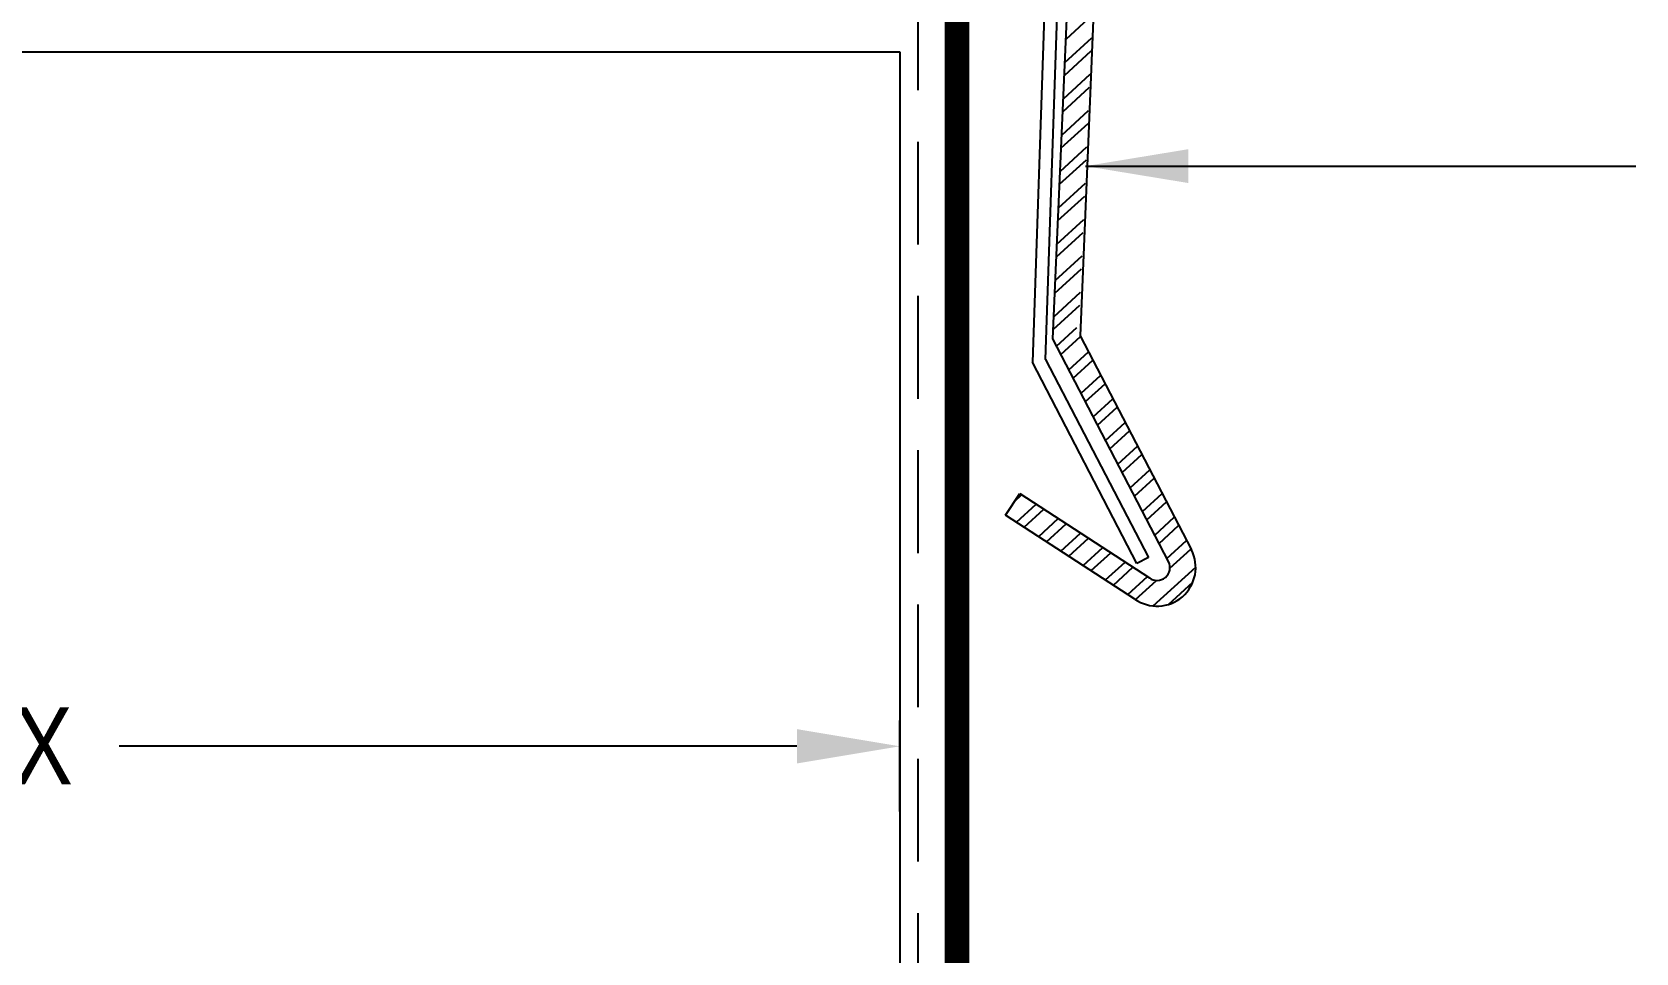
# Model space of a CAD drawing. Header units: inches. Extents: x 299.4 to 319.5, y -77.1 to -60.4.
# Drawn here: x 307.43 to 311.328, y -69.374 to -67.136 of the extents above; entities that cross this region are included whole.
import ezdxf

# ---------------------------------------------------------------- set-up
doc = ezdxf.new("R2010")
doc.units = ezdxf.units.IN
doc.header["$MEASUREMENT"] = 0
doc.linetypes.add('HIDDEN', pattern=[0.375, 0.25, -0.125])
doc.layers.get('0').update_dxf_attribs({"linetype": 'CONTINUOUS'})
doc.layers.get('DEFPOINTS').update_dxf_attribs({"linetype": 'CONTINUOUS'})
for name, color, linetype in [('FSBP-ACCESSORY-FIRESTONE', 7, 'CONTINUOUS'), ('FSBP-ADHESIVE', 1, 'HIDDEN'), ('FSBP-ANNO-NOTE', 7, 'CONTINUOUS'), ('FSBP-MEMBRANE', 7, 'CONTINUOUS'), ('FSBP-WALL-CURB', 9, 'CONTINUOUS')]:
    doc.layers.add(name, color=color, linetype=linetype)
doc.styles.add('FSBP_ARIAL_NAR', font='ARIALN.TTF')
doc.dimstyles.new('FSBP-LEADER', dxfattribs={"dimtxt": 0.1875, "dimasz": 0.25, "dimexe": 0.0625, "dimexo": 0.125, "dimgap": 0.125, "dimtad": 0, "dimtih": 1, "dimtoh": 1, "dimdec": 4, "dimzin": 0, "dimdsep": 46, "dimlunit": 4, "dimtxsty": 'FSBP_ARIAL_NAR', "dimcen": 0.09375, "dimclrd": 256, "dimclre": 256, "dimclrt": 256, "dimadec": 0, "dimazin": 0, "dimtfac": 1, "dimtdec": 4, "dimtofl": 0, "dimtmove": 0, "dimatfit": 3, "dimfxl": 1, "dimtolj": 1, "dimtzin": 0, "dimlwd": -1, "dimlwe": -1, "dimarcsym": 0})

# ---------------------------------------------------------------- blocks, each defined once
blk = doc.blocks.new('*D9')
at = {"transparency": 16777216}
for p, q in [((304.3082, -69.0818), (304.3082, -68.8096)), ((309.5391, -69.0303), (309.5391, -68.8096)), ((304.5582, -68.8721), (306.2056, -68.8721)), ((309.2891, -68.8721), (307.6417, -68.8721))]:
    blk.add_line(p, q, dxfattribs=at)
for points in [[(304.5582, -68.8304), (304.5582, -68.9138), (304.3082, -68.8721)], [(309.2891, -68.8304), (309.2891, -68.9138), (309.5391, -68.8721)]]:
    blk.add_solid(points, dxfattribs=at)
at = {"layer": 'DEFPOINTS', "color": 0, "transparency": 16777216}
for p in [(309.5391, -68.8721), (309.5391, -69.1553), (304.3082, -69.2068)]:
    blk.add_point(p, dxfattribs=at)
at = {"transparency": 16777216, "insert": (306.9237, -68.8721), "char_height": 0.1875, "attachment_point": 5, "style": 'FSBP_ARIAL_NAR'}
blk.add_mtext('\\A1;11-1/2" MAX', dxfattribs=at)

msp = doc.modelspace()

# ---------------------------------------------------------------- linework, layer by layer
at = {"layer": 'FSBP-ACCESSORY-FIRESTONE'}
for p, q in [((310.07388, -65.53571), (309.97723, -67.87393)), ((309.91083, -67.88168), (310.01355, -65.56448)), ((309.94221, -65.5789), (309.86139, -67.93851)), ((309.89298, -67.93152), (309.97289, -65.58485)), ((309.94314, -67.15278), (310.00835, -67.09311)), ((309.94061, -67.20986), (310.00582, -67.15019)), ((309.93923, -67.24108), (310.00443, -67.18141)), ((309.9367, -67.29816), (310.0019, -67.23849)), ((309.93531, -67.32938), (310.00052, -67.26971)), ((309.93278, -67.38646), (309.99799, -67.32679)), ((309.9314, -67.41768), (309.9966, -67.35801)), ((309.92748, -67.50598), (309.99269, -67.44631)), ((309.92887, -67.47477), (309.99407, -67.41509)), ((309.92495, -67.56307), (309.99016, -67.5034)), ((309.92357, -67.59429), (309.98877, -67.53462)), ((309.92104, -67.65137), (309.98624, -67.5917)), ((309.91965, -67.68259), (309.98486, -67.62292)), ((309.91712, -67.73967), (309.98233, -67.68)), ((309.91574, -67.77089), (309.98095, -67.71122)), ((309.91321, -67.82797), (309.97841, -67.7683)), ((309.91182, -67.85919), (309.97703, -67.79952)), ((309.91992, -67.89918), (309.96957, -67.85375)), ((309.93047, -67.91948), (309.97821, -67.8758)), ((309.97723, -67.87393), (310.24776, -68.39445)), ((310.1923, -68.42327), (309.91083, -67.88168)), ((309.94976, -67.9566), (309.9975, -67.91292)), ((310.11555, -68.42755), (309.86139, -67.93851)), ((309.89298, -67.93152), (310.14328, -68.41313)), ((309.96031, -67.9769), (310.00805, -67.93322)), ((309.9796, -68.01401), (310.02733, -67.97033)), ((309.99015, -68.03431), (310.03788, -67.99063)), ((310.00944, -68.07143), (310.05717, -68.02774)), ((310.01999, -68.09172), (310.06772, -68.04804)), ((310.03928, -68.12884), (310.08701, -68.08516)), ((310.04983, -68.14914), (310.09756, -68.10546)), ((310.06912, -68.18625), (310.11685, -68.14257)), ((310.07967, -68.20655), (310.1274, -68.16287)), ((310.09896, -68.24367), (310.14669, -68.19999)), ((310.1095, -68.26397), (310.15724, -68.22028)), ((309.79639, -68.31011), (309.83045, -68.2577)), ((309.81847, -68.27613), (309.83522, -68.26081)), ((309.83045, -68.2577), (310.14567, -68.46257)), ((310.12879, -68.30108), (310.17653, -68.2574)), ((309.82259, -68.32713), (309.87022, -68.28355)), ((309.84173, -68.33957), (309.88935, -68.29599)), ((310.13934, -68.32138), (310.18708, -68.2777)), ((310.11021, -68.51406), (309.79639, -68.31011)), ((309.87672, -68.36232), (309.92435, -68.31873)), ((309.89586, -68.37475), (309.94349, -68.33117)), ((310.15863, -68.35849), (310.20637, -68.31481)), ((310.16918, -68.37879), (310.21692, -68.33511)), ((309.93085, -68.3975), (309.97848, -68.35391)), ((309.94999, -68.40994), (309.99762, -68.36635)), ((310.18847, -68.41591), (310.23621, -68.37223)), ((309.98499, -68.43268), (310.03261, -68.38909)), ((310.00412, -68.44512), (310.05175, -68.40153)), ((310.14328, -68.41313), (310.11555, -68.42755)), ((310.19579, -68.43917), (310.24676, -68.39253)), ((310.03912, -68.46786), (310.08675, -68.42428)), ((310.05826, -68.4803), (310.10589, -68.43672)), ((310.09325, -68.50304), (310.14088, -68.45946)), ((310.15531, -68.53098), (310.25832, -68.43671)), ((310.11234, -68.51553), (310.16329, -68.46891)), ((310.19203, -68.52732), (310.25143, -68.47297))]:
    msp.add_line(p, q, dxfattribs=at)
for radius, start in [(0.09375, 234.55913), (0.03125, 232.7867)]:
    msp.add_arc((310.16457, -68.43769), radius, start, 27.46161, dxfattribs=at)
at = {"layer": 'FSBP-ADHESIVE', "linetype": 'HIDDEN'}
msp.add_line((309.58291, -65.5274), (309.58291, -72.43932), dxfattribs=at)
at = {"layer": 'FSBP-MEMBRANE', "linetype": 'Continuous', "const_width": 0.06}
msp.add_lwpolyline([(309.67794, -72.43932), (309.67794, -65.55865, 0.4142136), (309.55294, -65.43365), (309.35895, -65.43365), (308.51161, -65.43365)], format="xyb", dxfattribs=at)
at = {"layer": 'FSBP-WALL-CURB', "linetype": 'Continuous'}
for p, q in [((305.77983, -67.18365), (308.33666, -67.18365)), ((308.33666, -67.18365), (309.5391, -67.18365))]:
    msp.add_line(p, q, dxfattribs=at)
at = {"layer": 'FSBP-WALL-CURB'}
msp.add_line((309.5391, -67.18365), (309.5391, -72.43932), dxfattribs=at)

# ---------------------------------------------------------------- dimensions: what is measured, and where the dimension line sits
dim = msp.add_linear_dim(base=(309.5391, -68.87208), p1=(304.30825, -69.20681), p2=(309.5391, -69.1553), text='11-1/2" MAX', dimstyle='FSBP-LEADER')
dim.commit()
dim.dimension.update_dxf_attribs({"geometry": '*D9', "text_midpoint": (306.92367, -68.87208)})

# ---------------------------------------------------------------- leaders
at = {"layer": 'FSBP-ANNO-NOTE'}
msp.add_leader([(309.99016, -67.46173), (311.32848, -67.46173)], dimstyle='FSBP-LEADER', dxfattribs=at)

doc.saveas('drawing.dxf')
